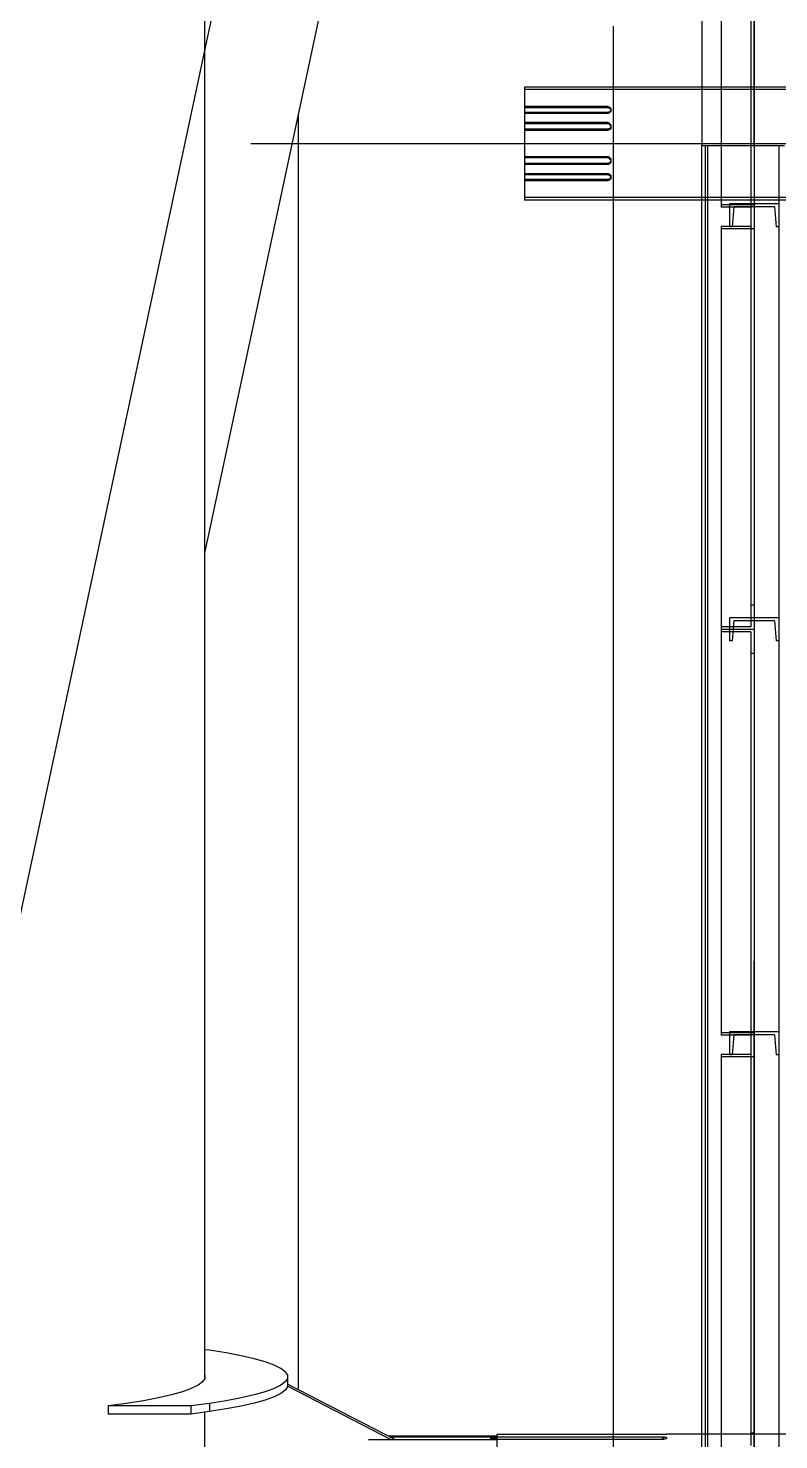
# Model space of a CAD drawing. Header units: millimetres. Extents: x 150209.93 to 150215.05, y 136675.65 to 136679.93.
# Drawn here: x 150211.303 to 150211.3393, y 136676.815 to 136676.8832 of the extents above; entities that cross this region are included whole.
import ezdxf

# ---------------------------------------------------------------- set-up
doc = ezdxf.new("R2010")
doc.units = ezdxf.units.MM
doc.header["$LTSCALE"] = 0.25
for name, pattern in [('CENTER', [50.8, 31.75, -6.35, 6.35, -6.35]), ('XKITLINE00', [0]), ('XKITLINE02', [4, 2, -2]), ('XKITLINE03', [6, 3, -1, 1, -1])]:
    doc.linetypes.add(name, pattern=pattern)

# ---------------------------------------------------------------- blocks, each defined once
blk = doc.blocks.new('çatıı')
at = {"color": 116, "linetype": 'XKITLINE02', "true_color": 0x136734}
for p, q in [((12037.15, 7919.31), (12037.16, 6234.33)), ((12037.69, 7919.31), (12037.69, 6234.33)), ((12054.92, 7919.31), (12054.93, 6234.33)), ((12041, 6317.52), (12041, 6234.33)), ((12049, 6317.52), (12049, 6234.33)), ((12048.2, 6316.94), (12048.2, 6217.17)), ((11993.51, 6247.88), (11993.51, 6242.01)), ((12216.48, 6247.88), (11993.51, 6247.88)), ((12062.5, 6248.48), (12036.31, 6248.48)), ((12013.51, 6243.79), (11993.51, 6243.79)), ((12013.51, 6243.5), (11993.51, 6243.5)), ((12013.51, 6243.79), (12013.51, 6243.5)), ((12013.77, 6243.75), (12013.51, 6243.79)), ((12013.77, 6243.47), (12013.51, 6243.5)), ((12014.01, 6243.66), (12013.77, 6243.75)), ((12014.01, 6243.38), (12013.77, 6243.47)), ((12014.01, 6242.52), (12013.77, 6242.42)), ((12014.2, 6243.51), (12014.01, 6243.66)), ((12014.04, 6243.36), (12014.01, 6243.38)), ((12014.2, 6242.68), (12014.01, 6242.52)), ((12014.2, 6243.23), (12014.04, 6243.36)), ((12014.2, 6243.51), (12014.32, 6243.31)), ((12014.2, 6243.23), (12014.32, 6243.03)), ((12014.32, 6242.87), (12014.2, 6242.68)), ((12014.32, 6242.59), (12014.2, 6242.4)), ((12014.32, 6243.31), (12014.36, 6243.09)), ((12014.32, 6243.03), (12014.36, 6242.81)), ((12014.33, 6242.95), (12014.32, 6242.87)), ((12014.36, 6242.81), (12014.32, 6242.59)), ((12014.36, 6243.09), (12014.33, 6242.95)), ((12014.36, 6243.09), (12014.36, 6242.81)), ((11993.51, 6242.39), (11993.51, 6239.63)), ((12013.51, 6242.39), (11993.51, 6242.39)), ((12013.51, 6242.11), (11993.51, 6242.11)), ((12013.51, 6239.91), (11993.51, 6239.91)), ((12013.51, 6239.63), (11993.51, 6239.63)), ((12013.77, 6242.42), (12013.51, 6242.39)), ((12013.51, 6242.39), (12013.51, 6242.11)), ((12013.77, 6242.14), (12013.51, 6242.11)), ((12013.77, 6239.87), (12013.51, 6239.91)), ((12013.51, 6239.91), (12013.51, 6239.63)), ((12013.77, 6239.59), (12013.51, 6239.63)), ((12013.77, 6242.42), (12013.77, 6242.14)), ((12014.01, 6242.24), (12013.77, 6242.14)), ((12014.01, 6239.76), (12013.77, 6239.87)), ((12013.77, 6239.87), (12013.77, 6239.59)), ((12014.01, 6239.48), (12013.77, 6239.59)), ((12014.2, 6242.4), (12014.01, 6242.24)), ((12014.2, 6239.58), (12014.01, 6239.76)), ((12014.2, 6239.3), (12014.01, 6239.48)), ((12014.2, 6239.58), (12014.32, 6239.36)), ((12014.2, 6239.3), (12014.32, 6239.08)), ((12014.32, 6239.36), (12014.36, 6239.11)), ((12014.36, 6239.11), (12014.32, 6238.87)), ((12014.36, 6239.11), (12014.36, 6238.83)), ((12013.51, 6238.31), (11993.51, 6238.31)), ((12013.51, 6238.02), (11993.51, 6238.02)), ((12013.77, 6238.38), (12013.51, 6238.31)), ((12013.51, 6238.31), (12013.51, 6238.02)), ((12013.77, 6238.06), (12013.51, 6238.02)), ((12014.01, 6238.47), (12013.77, 6238.38)), ((12014.01, 6238.19), (12013.77, 6238.06)), ((12014.2, 6238.65), (12014.01, 6238.47)), ((12014.04, 6238.22), (12014.01, 6238.19)), ((12014.2, 6238.37), (12014.04, 6238.22)), ((12014.32, 6238.87), (12014.2, 6238.65)), ((12014.32, 6238.59), (12014.2, 6238.37)), ((12014.32, 6239.08), (12014.36, 6238.83)), ((12014.36, 6238.83), (12014.32, 6238.59)), ((11993.51, 6234.98), (11993.51, 6231.37)), ((12036.3, 6234.33), (12036.3, 5598.63)), ((12037.15, 6234.33), (12037.15, 5550.5)), ((12037.68, 6234.33), (12037.68, 5550.49)), ((12041, 6234.33), (12041, 6219.49)), ((12048.2, 6234.33), (12048.2, 6214.27)), ((12049, 6234.33), (12049, 6214.27)), ((12054.92, 6234.33), (12054.92, 5550.49)), ((12013.51, 6231.67), (11993.51, 6231.67)), ((11993.51, 6231.37), (11993.51, 6222.33)), ((11993.51, 6231.37), (11993.51, 6230.05)), ((12013.51, 6230.05), (11993.51, 6230.05)), ((12013.77, 6231.63), (12013.51, 6231.67)), ((12013.51, 6231.67), (12013.51, 6231.37)), ((12013.51, 6230.05), (12013.51, 6230.05)), ((12014.01, 6231.5), (12013.77, 6231.63)), ((12014.01, 6231.5), (12014.04, 6231.46)), ((12014.2, 6231.32), (12014.04, 6231.46)), ((12014.2, 6231.32), (12014.32, 6231.1)), ((12014.32, 6231.1), (12014.36, 6230.85)), ((12014.36, 6230.85), (12014.34, 6230.71)), ((12014.36, 6230.85), (12014.36, 6230.57)), ((12013.51, 6227.58), (11993.51, 6227.58)), ((11993.51, 6227.3), (11993.51, 6226.07)), ((12013.51, 6226.19), (11993.51, 6226.19)), ((12013.77, 6227.54), (12013.51, 6227.58)), ((12013.51, 6227.58), (12013.51, 6227.3)), ((12013.53, 6226.19), (12013.51, 6226.19)), ((12014.01, 6227.44), (12013.77, 6227.54)), ((12013.77, 6227.54), (12013.77, 6227.26)), ((12014.2, 6227.29), (12014.01, 6227.44)), ((12014.03, 6226.04), (12014.01, 6226.02)), ((12014.2, 6227.29), (12014.32, 6227.09)), ((12014.32, 6227.09), (12014.36, 6226.87)), ((12014.36, 6226.87), (12014.33, 6226.73)), ((12014.36, 6226.87), (12014.36, 6226.59)), ((11993.51, 6222.24), (11993.51, 6221.2)), ((12216.48, 6221.8), (11993.51, 6221.8)), ((12062.5, 6221.2), (12036.3, 6221.2)), ((12049, 6220.07), (12041, 6220.07)), ((12048.2, 6219.49), (12041, 6219.49)), ((12043, 6220.27), (12043, 6214.77)), ((12055, 6220.27), (12043, 6220.27)), ((12043, 6220.27), (12043, 6214.77)), ((12044.07, 6219.57), (12043.68, 6214.77)), ((12044.07, 6219.57), (12043.68, 6214.77)), ((12053.94, 6219.57), (12044.07, 6219.57)), ((12049, 6220.09), (12048.2, 6220.09)), ((12048.2, 6220.09), (12048.2, 6118.11)), ((12049, 6220.09), (12049, 6117.52)), ((12053.94, 6219.57), (12054.32, 6214.77)), ((12053.94, 6219.57), (12054.32, 6214.77)), ((12048.2, 6214.84), (12041, 6214.84)), ((12041, 6214.84), (12041, 6117.52)), ((12049, 6214.26), (12041, 6214.26)), ((12043.68, 6214.77), (12043, 6214.77)), ((12049, 6214.27), (12048.2, 6214.27)), ((12055, 6214.77), (12054.32, 6214.77)), ((12049, 6123.35), (12048.2, 6123.35)), ((12043, 6120.27), (12043, 6114.77)), ((12055, 6120.27), (12043, 6120.27)), ((12043, 6120.27), (12043, 6114.77)), ((12049, 6120.27), (12049, 6117.52)), ((12048.2, 6118.11), (12041, 6118.11)), ((12049, 6117.52), (12041, 6117.52)), ((12041, 6117.52), (12041, 6019.49)), ((12049, 6117.52), (12041, 6117.52)), ((12048.2, 6116.94), (12041, 6116.94)), ((12044.07, 6119.57), (12043.68, 6114.77)), ((12044.07, 6119.57), (12043.68, 6114.77)), ((12053.94, 6119.57), (12044.07, 6119.57)), ((12048.2, 6116.94), (12048.2, 6014.27)), ((12049, 6117.52), (12049, 6014.27)), ((12053.94, 6119.57), (12054.32, 6114.77)), ((12053.94, 6119.57), (12054.32, 6114.77)), ((12043.68, 6114.77), (12043, 6114.77)), ((12055, 6114.77), (12054.32, 6114.77)), ((12049, 6111.72), (12048.2, 6111.72)), ((12049, 6020.07), (12041, 6020.07)), ((12048.2, 6019.49), (12041, 6019.49)), ((12043, 6020.27), (12043, 6014.77)), ((12055, 6020.27), (12043, 6020.27)), ((12043, 6020.27), (12043, 6014.77)), ((12044.07, 6019.57), (12043.68, 6014.77)), ((12044.07, 6019.57), (12043.68, 6014.77)), ((12053.94, 6019.57), (12044.07, 6019.57)), ((12049, 6020.09), (12048.2, 6020.09)), ((12048.2, 6020.09), (12048.2, 5920.43)), ((12049, 6020.09), (12049, 5920.43)), ((12053.94, 6019.57), (12054.32, 6014.77)), ((12053.94, 6019.57), (12054.32, 6014.77)), ((12048.2, 6014.84), (12041, 6014.84)), ((12041, 6014.84), (12041, 5917.52)), ((12049, 6014.26), (12041, 6014.26)), ((12043.68, 6014.77), (12043, 6014.77)), ((12049, 6014.27), (12048.2, 6014.27)), ((12055, 6014.77), (12054.32, 6014.77)), ((12036.3, 5923.1), (12036.3, 5877.45)), ((12049, 5923.35), (12048.2, 5923.35))]:
    blk.add_line(p, q, dxfattribs=at)
at = {"color": 1, "linetype": 'XKITLINE03'}
for p, q in [((12049.01, 6234.33), (12049, 7919.31)), ((12049, 6317.52), (12049, 6220.07)), ((11927.5, 6234.84), (12282.5, 6234.84)), ((12049, 5537.38), (12049, 6234.33)), ((12049, 6214.26), (12049, 6117.52)), ((12049, 6117.52), (12049, 6020.07)), ((12049, 6014.26), (12049, 5917.52))]:
    blk.add_line(p, q, dxfattribs=at)
at = {"color": 8, "linetype": 'CENTER'}
for p, q in [((11840, 5900.27), (12015, 6720.27)), ((12015, 4763.35), (12015, 6431.43))]:
    blk.add_line(p, q, dxfattribs=at)
at = {"color": 8, "linetype": 'XKITLINE00'}
for p, q in [((11916.2, 6508.24), (11916.2, 5936.52)), ((11950.92, 6298.59), (11916.2, 6135.9)), ((11938.8, 6241.8), (11938.8, 5933.9)), ((11917.34, 5943.38), (11916.2, 5943.53)), ((11921.4, 5942.74), (11917.34, 5943.38)), ((11925.01, 5942.06), (11921.4, 5942.74)), ((11928.16, 5941.34), (11925.01, 5942.06)), ((11930.81, 5940.59), (11928.16, 5941.34)), ((11932.96, 5939.81), (11930.81, 5940.59)), ((11934.59, 5939.02), (11932.96, 5939.81)), ((11915.68, 5935.74), (11914.59, 5934.93)), ((11916.23, 5936.56), (11915.68, 5935.74)), ((11916.2, 5937.43), (11916.23, 5937.39)), ((11916.23, 5937.39), (11916.23, 5936.56)), ((11935.68, 5938.2), (11934.59, 5939.02)), ((11935.68, 5935.74), (11934.59, 5934.93)), ((11935.68, 5938.2), (11936.23, 5937.39)), ((11936.23, 5936.56), (11935.68, 5935.74)), ((11936.23, 5937.39), (11936.23, 5936.56)), ((11936.23, 5936.56), (11936.23, 5934.58)), ((11908.16, 5932.61), (11905.01, 5931.89)), ((11910.81, 5933.36), (11908.16, 5932.61)), ((11912.96, 5934.14), (11910.81, 5933.36)), ((11914.59, 5934.93), (11912.96, 5934.14)), ((11928.16, 5932.61), (11925.01, 5931.89)), ((11930.81, 5933.36), (11928.16, 5932.61)), ((11932.96, 5934.14), (11930.81, 5933.36)), ((11934.59, 5934.93), (11932.96, 5934.14)), ((11934.59, 5932.95), (11932.96, 5932.15)), ((11935.68, 5933.76), (11934.59, 5932.95)), ((11936.23, 5934.58), (11935.68, 5933.76)), ((11962.29, 5921.78), (11936.23, 5935.23)), ((11961.3, 5921.78), (11936.23, 5934.72)), ((11897.34, 5930.57), (11892.88, 5929.98)), ((11912.88, 5929.98), (11892.88, 5929.98)), ((11892.88, 5929.98), (11892.88, 5927.99)), ((11901.4, 5931.21), (11897.34, 5930.57)), ((11905.01, 5931.89), (11901.4, 5931.21)), ((11917.34, 5930.57), (11912.88, 5929.98)), ((11912.88, 5929.98), (11912.88, 5927.99)), ((11921.4, 5931.21), (11917.34, 5930.57)), ((11917.34, 5930.57), (11917.34, 5928.59)), ((11921.4, 5929.23), (11917.34, 5928.59)), ((11925.01, 5931.89), (11921.4, 5931.21)), ((11925.01, 5929.91), (11921.4, 5929.23)), ((11928.16, 5930.63), (11925.01, 5929.91)), ((11930.81, 5931.38), (11928.16, 5930.63)), ((11932.96, 5932.15), (11930.81, 5931.38)), ((11912.88, 5927.99), (11892.88, 5927.99)), ((11917.34, 5928.59), (11912.88, 5927.99)), ((11916.2, 5928.43), (11916.2, 5870.26)), ((11986.8, 5922.67), (11960.56, 5922.67)), ((11985.3, 5922.41), (11961.05, 5922.41)), ((11986.8, 5922.62), (11985.3, 5922.62)), ((11985.3, 5922.62), (11985.3, 5922.56)), ((11986.8, 5922.56), (11985.3, 5922.56)), ((11985.3, 5922.56), (11985.3, 5922.44)), ((11985.3, 5922.44), (11985.3, 5921.79)), ((11986.8, 5922.26), (11985.3, 5922.26)), ((11986.8, 5923.04), (11986.8, 5922.94)), ((12026.8, 5923.04), (11986.8, 5923.04)), ((11986.8, 5922.94), (11986.8, 5921.84)), ((12026.8, 5922.43), (11986.8, 5922.43)), ((12027.11, 5923.04), (12026.8, 5923.04)), ((12026.8, 5922.43), (12026.8, 5921.84)), ((12027.11, 5922.42), (12026.8, 5922.43)), ((12027.39, 5923.04), (12027.11, 5923.04)), ((12027.11, 5922.42), (12027.11, 5921.86)), ((12027.39, 5922.39), (12027.11, 5922.42)), ((12027.63, 5923.05), (12027.39, 5923.04)), ((12027.63, 5922.34), (12027.39, 5922.39)), ((12027.63, 5923.06), (12027.47, 5923.05)), ((12027.8, 5923.1), (12027.63, 5923.06)), ((12027.8, 5923.06), (12027.63, 5923.05)), ((12027.8, 5922.29), (12027.63, 5922.34)), ((12027.8, 5922.09), (12027.63, 5921.99)), ((12027.88, 5923.09), (12027.8, 5923.1)), ((12182.19, 5923.1), (12027.8, 5923.1)), ((12027.88, 5923.07), (12027.8, 5923.06)), ((12027.88, 5922.22), (12027.8, 5922.29)), ((12027.88, 5922.16), (12027.8, 5922.09)), ((12027.88, 5923.09), (12027.88, 5923.07)), ((12027.88, 5922.22), (12027.88, 5922.16)), ((11986.8, 5921.78), (11955.8, 5921.78)), ((11986.8, 5922.01), (11985.3, 5922.01)), ((11986.8, 5922.01), (11986.8, 5921.84)), ((11986.8, 5921.84), (11986.8, 5877.54)), ((12026.8, 5921.84), (11986.8, 5921.84)), ((12027.11, 5921.86), (12026.8, 5921.84)), ((12027.39, 5921.91), (12027.11, 5921.86)), ((12027.63, 5921.99), (12027.39, 5921.91))]:
    blk.add_line(p, q, dxfattribs=at)
at = {"color": 7, "linetype": 'XKITLINE00'}
for p, q in [((12036.31, 6374.55), (12036.31, 6234.33)), ((11993.51, 6248.48), (11993.51, 6231.37)), ((12036.31, 6248.48), (11993.51, 6248.48)), ((12036.3, 6234.33), (12036.3, 5923.1)), ((12056.3, 6234.33), (12036.3, 6234.33)), ((12056.31, 6234.33), (12036.31, 6234.33)), ((12013.51, 6231.37), (11993.51, 6231.37)), ((11993.51, 6230.05), (11993.51, 6227.3)), ((12013.51, 6229.77), (11993.51, 6229.77)), ((12013.77, 6231.31), (12013.51, 6231.37)), ((12013.77, 6230.09), (12013.51, 6230.05)), ((12013.51, 6230.05), (12013.51, 6229.77)), ((12013.77, 6229.81), (12013.51, 6229.77)), ((12014.01, 6231.21), (12013.77, 6231.31)), ((12014.01, 6230.21), (12013.77, 6230.09)), ((12013.77, 6230.09), (12013.77, 6229.81)), ((12014.01, 6229.93), (12013.77, 6229.81)), ((12014.2, 6231.04), (12014.01, 6231.21)), ((12014.2, 6230.38), (12014.01, 6230.21)), ((12014.2, 6230.1), (12014.01, 6229.93)), ((12014.2, 6231.04), (12014.32, 6230.82)), ((12014.32, 6230.61), (12014.2, 6230.38)), ((12014.32, 6230.32), (12014.2, 6230.1)), ((12014.32, 6230.82), (12014.36, 6230.57)), ((12014.34, 6230.71), (12014.32, 6230.61)), ((12014.36, 6230.57), (12014.32, 6230.32)), ((12013.51, 6227.3), (11993.51, 6227.3)), ((11993.51, 6226.07), (11993.51, 6223.86)), ((12013.51, 6225.89), (11993.51, 6225.89)), ((12013.77, 6227.26), (12013.51, 6227.3)), ((12013.51, 6226.19), (12013.51, 6225.89)), ((12013.77, 6225.94), (12013.51, 6225.89)), ((12013.77, 6226.22), (12013.53, 6226.19)), ((12014.01, 6227.16), (12013.77, 6227.26)), ((12014.01, 6226.3), (12013.77, 6226.22)), ((12014.01, 6226.02), (12013.77, 6225.94)), ((12014.2, 6227.01), (12014.01, 6227.16)), ((12014.04, 6226.33), (12014.01, 6226.3)), ((12014.2, 6226.18), (12014.03, 6226.04)), ((12014.2, 6226.46), (12014.04, 6226.33)), ((12014.2, 6227.01), (12014.32, 6226.81)), ((12014.32, 6226.65), (12014.2, 6226.46)), ((12014.32, 6226.37), (12014.2, 6226.18)), ((12014.32, 6226.81), (12014.36, 6226.59)), ((12014.33, 6226.73), (12014.32, 6226.65)), ((12014.36, 6226.59), (12014.32, 6226.37)), ((11993.51, 6223.86), (11993.51, 6221.43)), ((11993.51, 6221.43), (11993.51, 6221.2)), ((12036.3, 6221.2), (11993.51, 6221.2))]:
    blk.add_line(p, q, dxfattribs=at)
at = {"color": 1, "linetype": 'XKITLINE00'}
for centre in [(11927.5, 6234.84), (12049, 6234.33), (12049.01, 6234.33), (12049, 6220.07), (12049, 6214.26), (12049, 6117.52), (12049, 6117.52), (12049, 6020.07), (12049, 6014.26)]:
    blk.add_circle(centre, 0.05, dxfattribs=at)

msp = doc.modelspace()

# ---------------------------------------------------------------- block references
at = {"xscale": 0.0002000170049888334, "yscale": 0.0002000170049888334, "zscale": 0.0002000170049888334}
msp.add_blockref('çatıı', (150208.928067, 136675.630592), dxfattribs=at)

doc.saveas('drawing.dxf')
